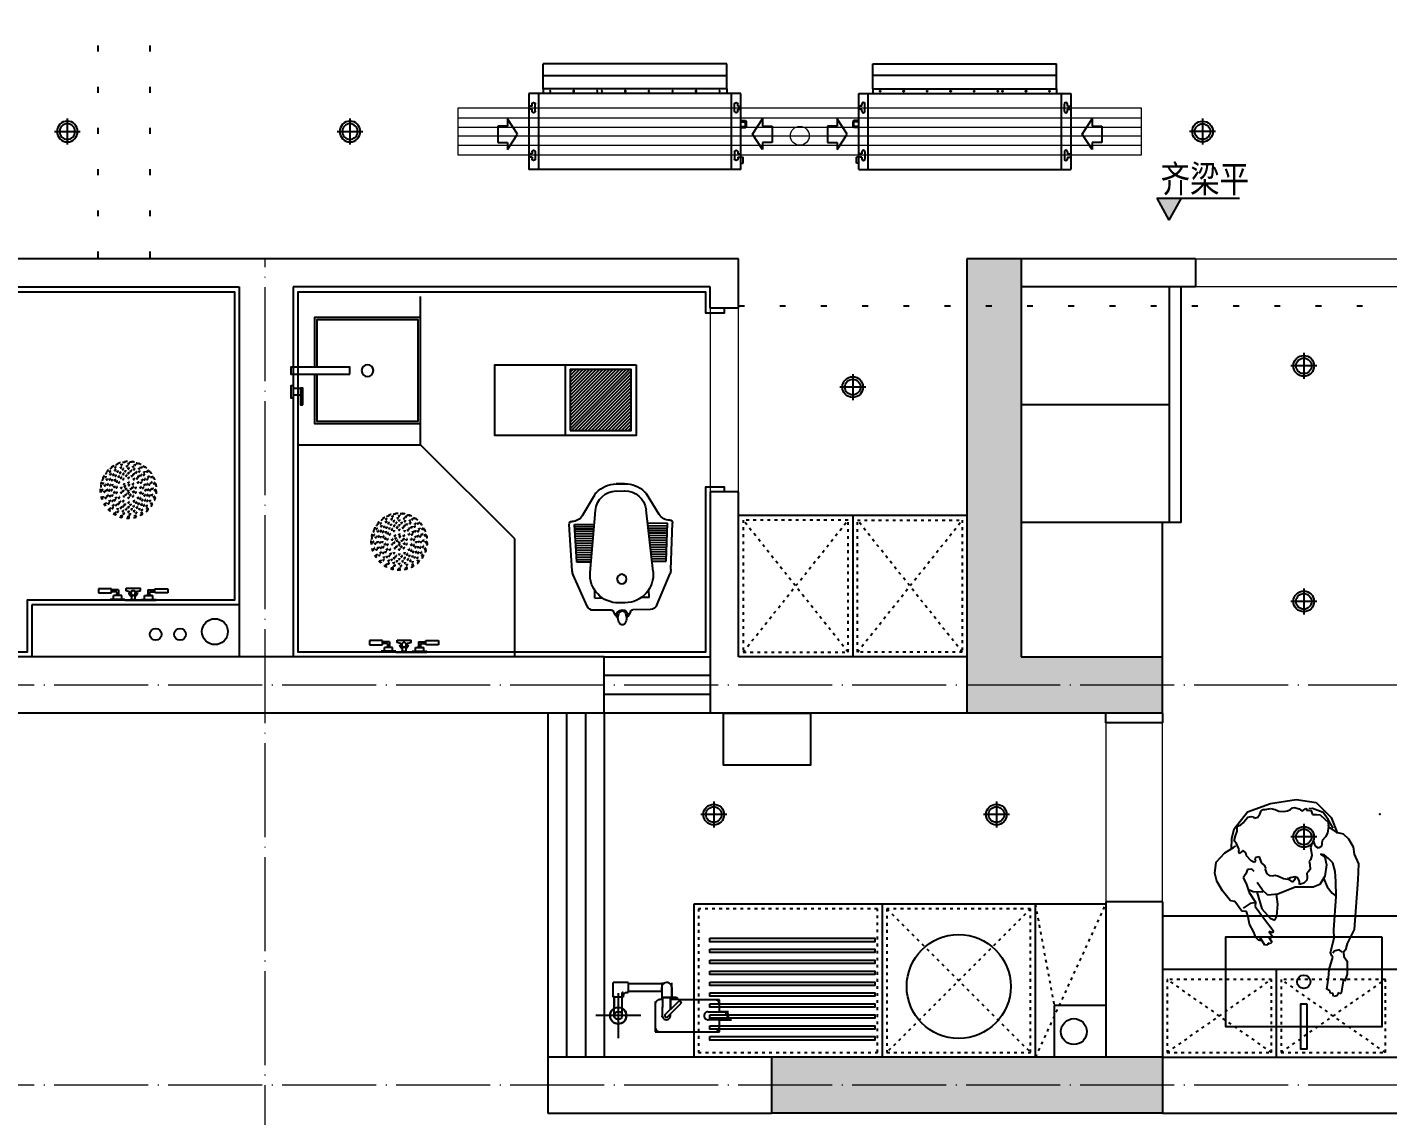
# Model space of a CAD drawing. Header units: inches. Extents: x -50945 to 250244, y -404780 to 18493.
# Drawn here: x 91484 to 97260, y -18956 to -14334 of the extents above; entities that cross this region are included whole.
import ezdxf

# ---------------------------------------------------------------- set-up
doc = ezdxf.new("R2010")
doc.units = ezdxf.units.IN
doc.header["$MEASUREMENT"] = 0
for name, pattern in [('ACAD_ISO03W100', [30, 12, -18]), ('ACAD_ISO07W100', [3.5, 0.5, -3]), ('DOTE', [2.42, 2, -0.2, 0.02, -0.2]), ('iGo户型优化31', [0.35, 0.25, -0.1])]:
    doc.linetypes.add(name, pattern=pattern)
for name, color, linetype in [('D-ARCHI', 250, 'Continuous'), ('EVH 立面填充', 8, 'Continuous'), ('IBS-003-建筑窗框', 3, 'Continuous'), ('IBS-050-建筑文字标注', 50, 'Continuous'), ('IBS-182-原建筑非承重墙', 150, 'Continuous'), ('IBS-200-原建筑承重墙柱', 200, 'Continuous'), ('IBS-22-原建筑梁体', 22, 'Continuous'), ('IBS-63-原建筑窗', 63, 'Continuous'), ('IDS-030-造型完成面(看线)', 30, 'Continuous'), ('IDS-040-固定高家具', 40, 'Continuous'), ('IFF-31-卫浴洁具', 31, 'Continuous'), ('IFF-51-活动家具', 51, 'Continuous'), ('iGo户型优化', 7, 'Continuous'), ('IRC-022-天花设备', 22, 'Continuous'), ('IRC-2-天花灯具', 2, 'Continuous')]:
    doc.layers.add(name, color=color, linetype=linetype)
for name, color, linetype, lineweight in [('墙体', 9, 'Continuous', 25), ('天棚材质标注', 2, 'Continuous', 5), ('门', 65, 'Continuous', 13)]:
    doc.layers.add(name, color=color, linetype=linetype, lineweight=lineweight)
doc.styles.add('-宋体', font='', dxfattribs={"width": 0.8})
doc.styles.get('-宋体').set_extended_font_data('SimSun')

# ---------------------------------------------------------------- blocks, each defined once
blk = doc.blocks.new('11')
at = {"layer": 'IBS-182-原建筑非承重墙'}
for p, q in [((140567.3, -1080.2), (140567.1, -1131.5)), ((140567.3, -1080.2), (140567.1, -1131.5)), ((140840.5, -1081), (140567.3, -1080.2)), ((140575.7, -1080.3), (140567.3, -1080.2)), ((140820, -1080.9), (140587.7, -1080.3)), ((140820, -1080.9), (140587.7, -1080.3)), ((140840.5, -1081), (140820, -1080.9)), ((140840.2, -1209.1), (140840.5, -1081)), ((140840.5, -1101.4), (140840.5, -1081)), ((140996.6, -1245.4), (140997.1, -1054.1)), ((140567.1, -1131.5), (140516.4, -1131.3)), ((140535.4, -1131.4), (140527.6, -1131.4)), ((140567.1, -1131.5), (140535.4, -1131.4)), ((140567.1, -1131.5), (140535.4, -1131.4)), ((140567.2, -1100.7), (140567.1, -1131.5)), ((140567.1, -1131.5), (140614.9, -1131.6)), ((140787.9, -1144.5), (140727.7, -1204.5)), ((140797.1, -1153.8), (140736.8, -1213.7)), ((140775.4, -1157), (140787.9, -1144.5)), ((140775.4, -1149.1), (140775.4, -1157)), ((140775.4, -1149.1), (140775.4, -1157)), ((140775.4, -1149.1), (140775.4, -1157)), ((140809.4, -1217.5), (140809.6, -1149.2)), ((140809.4, -1227.1), (140809.6, -1149.2)), ((140809.6, -1144.6), (140809.6, -1149.2)), ((140809.6, -1149.2), (140809.6, -1144.6)), ((140840.2, -1197.1), (140840.5, -1101.4)), ((140840.2, -1209.1), (140840.5, -1101.4)), ((140901.2, -1149.5), (141092.5, -1150)), ((140979.8, -1149.7), (140979.6, -1227.6)), ((141013.9, -1149.8), (141013.7, -1227.7)), ((140528, -1165.5), (140567, -1165.6)), ((140528, -1165.5), (140567, -1165.6)), ((140567, -1165.6), (140535.3, -1165.5)), ((140567, -1165.6), (140566.9, -1196.4)), ((140567, -1165.6), (140566.9, -1216.9)), ((140567, -1165.6), (140566.9, -1196.4)), ((140566.9, -1208.4), (140566.9, -1216.9)), ((140614.8, -1165.8), (140567, -1165.6)), ((140775.4, -1157), (140727.7, -1204.5)), ((140736.8, -1213.7), (140727.7, -1204.5)), ((140727.7, -1204.5), (140736.8, -1213.7)), ((140736.8, -1213.7), (140775.4, -1175.4)), ((140736.8, -1213.7), (140775.4, -1175.4)), ((140775.4, -1175.4), (140775.2, -1227)), ((140775.3, -1217.4), (140775.4, -1175.4)), ((140775.4, -1175.4), (140775.3, -1217.4)), ((140979.7, -1180.1), (140979.5, -1248.1)), ((140979.7, -1180.1), (140979.6, -1227.6)), ((141013.7, -1227.7), (141013.9, -1180.2)), ((141013.7, -1227.7), (141013.9, -1180.2)), ((140566.9, -1216.9), (140769.8, -1217.4)), ((140566.9, -1216.9), (140587.4, -1216.9)), ((140587.4, -1216.9), (140775.3, -1217.4)), ((140587.4, -1216.9), (140740.4, -1217.3)), ((140750, -1226.9), (140736.8, -1213.7)), ((140740.4, -1217.3), (140750, -1226.9)), ((140775.2, -1227), (140750, -1226.9)), ((140750, -1226.9), (140769.8, -1227)), ((140769.8, -1217.4), (140769.6, -1288.5)), ((140769.7, -1268.6), (140769.6, -1288.5)), ((140769.7, -1268.6), (140769.8, -1227)), ((140769.8, -1227), (140769.7, -1268.6)), ((140812.1, -1227.1), (140769.8, -1227)), ((140775.3, -1217.4), (140775.2, -1227)), ((140775.3, -1217.4), (140775.2, -1227)), ((140775.2, -1227), (140809.4, -1227.1)), ((140809.4, -1217.5), (140819.7, -1217.5)), ((140809.4, -1217.5), (140809.4, -1227.1)), ((140812.1, -1251.7), (140812, -1268.8)), ((140812, -1285.8), (140812.1, -1251.7)), ((140812, -1285.8), (140812.1, -1251.7)), ((140812.1, -1251.7), (140812.1, -1220.6)), ((140812.1, -1251.7), (140812.1, -1220.6)), ((140812.1, -1251.7), (140812.1, -1227.1)), ((140812.1, -1251.7), (140954.9, -1251.7)), ((140954.9, -1251.7), (140953, -1251.7)), ((140954.9, -1251.7), (140953, -1251.7)), ((140954.8, -1290.4), (140954.9, -1248.1)), ((140961.8, -1248.1), (140954.9, -1248.1)), ((140954.9, -1250.9), (140954.9, -1251.7)), ((140954.9, -1250.9), (140954.9, -1251.7)), ((140975.4, -1248.1), (140975.5, -1227.6)), ((140975.5, -1234.5), (140975.4, -1248.1)), ((140979.5, -1248.1), (140975.4, -1248.1)), ((140975.4, -1248.1), (140979.5, -1248.1)), ((140975.5, -1234.5), (140975.5, -1227.6)), ((140975.5, -1227.6), (140979.6, -1227.6)), ((140975.5, -1227.6), (141017.8, -1227.7)), ((140979.6, -1227.6), (140975.5, -1227.6)), ((140975.5, -1227.6), (140975.5, -1234.5)), ((140979.5, -1248.1), (140979.6, -1227.6)), ((140979.6, -1227.6), (141013.7, -1227.7)), ((140979.6, -1227.6), (141017.8, -1227.7)), ((141013.7, -1227.7), (141017.8, -1227.7)), ((141017.8, -1227.7), (141013.7, -1227.7)), ((141017.8, -1227.7), (141013.7, -1227.7)), ((141017.8, -1234.6), (141017.7, -1290.5)), ((141017.8, -1234.6), (141017.8, -1227.7)), ((141017.8, -1234.6), (141017.8, -1227.7)), ((141017.8, -1227.7), (141017.8, -1234.6)), ((141017.8, -1234.6), (141017.8, -1227.7)), ((141017.8, -1227.7), (141017.8, -1234.6)), ((140803.1, -1285.8), (140812, -1285.8)), ((140954.8, -1285.8), (140803.3, -1285.8)), ((140803.3, -1285.8), (140812, -1285.8)), ((140954.8, -1290.4), (140981.7, -1290.5)), ((140981.7, -1290.5), (141017.7, -1290.5))]:
    blk.add_line(p, q, dxfattribs=at)
blk.add_circle((140996.9, -1149.8), 34.9, dxfattribs=at)
for start, end in [(0, 180), (0, 180), (180, 240.52169), (180, 240.52169), (299.17603, 0), (299.17603, 0)]:
    blk.add_arc((140996.9, -1149.8), 34.9, start, end, dxfattribs=at)
for centre, major_axis, start_param, end_param in [((140587.7, -1100.8), (-14.5, 14.5), 5.495149, 7.065946), ((140820, -1101.4), (-14.5, -14.5), 2.353557, 3.924353), ((140553.1, -1148.5), (-17.5, -17.5), -1.141223, -0.024085), ((140539.5, -1139.9), (-6.72, -6.72), 4.378011, 6.612288), ((140531.1, -1157), (-6.72, -6.72), 1.236418, 3.470695), ((140614.9, -1148.7), (-12.1, -12.1), 0.78276, 3.924353), ((140792.5, -1149.1), (-12.1, 12.1), 3.924353, 7.065946), ((140792.5, -1149.1), (-4.6, -4.6), 1.568158, 4.709751), ((140996.9, -1149.8), (-12.1, 12.1), 4.709751, 10.992936), ((140587.4, -1196.4), (-14.5, 14.5), 0.78276, 2.353557), ((140819.7, -1197), (-14.5, -14.5), 0.78276, 2.353557), ((140790.8, -1268.7), (-15, 15), 0.78276, 2.986227), ((140790.8, -1268.7), (-15, 15), 2.986227, 3.924353), ((140961.8, -1234.4), (-9.66, 9.66), 2.353557, 3.924353)]:
    blk.add_ellipse(centre, major_axis=major_axis, ratio=1, start_param=start_param, end_param=end_param, dxfattribs=at)
at = {"layer": 'IBS-182-原建筑非承重墙', "extrusion": (0, 0, -1)}
for start_param, end_param in [(5.500425, 7.071221), (5.500425, 7.071221), (3.929629, 5.500425), (3.929629, 5.500425), (2.358832, 3.929629), (2.358832, 3.929629), (7.071221, 8.642018), (7.071221, 8.642018)]:
    blk.add_ellipse((140996.9, -1149.8), major_axis=(-12.1, 12.1), ratio=1, start_param=start_param, end_param=end_param, dxfattribs=at)
blk = doc.blocks.new('A$C4f8d1d60')
at = {"color": 8}
for p, q in [((48.8, 294, 0), (31.2, 294, 0)), ((31.2, 294, 0), (31.2, 239, 0)), ((48.8, 239, 0), (48.8, 294, 0)), ((48.8, 294, 0), (48.8, 294, 0)), ((3.6, 244, 0), (0, 244, 0)), ((0, 182, 0), (0, 244, 0)), ((3.6, 182, 0), (3.6, 244, 0)), ((31.2, 239, 0), (48.8, 239, 0)), ((36, 217, 0), (36, 239, 0)), ((44, 209, 0), (44, 239, 0)), ((3.6, 182, 0), (0, 182, 0)), ((0, 112, 0), (0, 182, 0)), ((3.6, 230.5, 0), (20, 230.5, 0)), ((3.6, 195.5, 0), (20, 195.5, 0)), ((20, 195.5, 0), (20, 230.5, 0)), ((24, 220, 0), (20, 220, 0)), ((24, 206, 0), (20, 206, 0)), ((24, 206, 0), (24, 220, 0)), ((36, 217, 0), (24, 217, 0)), ((44, 209, 0), (24, 209, 0)), ((41, 177.9, 0), (50.8, 177.9, 0)), ((50.8, 117.7, 0), (50.8, 177.9, 0)), ((3.6, 159.5, 0), (0, 159.5, 0)), ((0, 159.5, 0), (0, 134.5, 0)), ((3.6, 134.5, 0), (0, 134.5, 0)), ((3.6, 134.5, 0), (3.6, 159.5, 0)), ((15.4, 154.5, 0), (3.6, 154.5, 0)), ((15.4, 139.5, 0), (3.6, 139.5, 0)), ((31.2, 164.5, 0), (31.2, 159.5, 0)), ((31.2, 159.5, 0), (36.2, 159.5, 0)), ((31.2, 134.5, 0), (31.2, 129.5, 0)), ((31.2, 134.5, 0), (36.2, 134.2, 0)), ((40.5, 117.7, 0), (50.8, 117.7, 0)), ((3.6, 112, 0), (0, 112, 0)), ((0, 112, 0), (0, 50, 0)), ((3.6, 112, 0), (3.6, 50, 0)), ((3.6, 98.5, 0), (20, 98.5, 0)), ((3.6, 63.5, 0), (20, 63.5, 0)), ((20, 98.5, 0), (20, 63.5, 0)), ((24, 88, 0), (20, 88, 0)), ((24, 74, 0), (20, 74, 0)), ((24, 88, 0), (24, 74, 0)), ((44, 85, 0), (24, 85, 0)), ((36, 77, 0), (24, 77, 0)), ((36, 77, 0), (36, 55, 0)), ((44, 85, 0), (44, 55, 0)), ((3.6, 50, 0), (0, 50, 0)), ((31.2, 0, 0), (31.2, 55, 0)), ((31.2, 55, 0), (48.8, 55, 0)), ((48.8, 0, 0), (31.2, 0, 0)), ((48.8, 55, 0), (48.8, 0, 0)), ((48.8, 0, 0), (48.8, 0, 0))]:
    blk.add_line(p, q, dxfattribs=at)
at = {"color": 8, "linetype": 'ACAD_ISO03W100'}
for centre, radius in [((468.8, 126.7, 0), 120), ((468.8, 126.7, 0), 118), ((439.9, 234.9, 0), 3), ((468.8, 238.7, 0), 3), ((475.3, 228.5, 0), 3), ((497.8, 234.9, 0), 3), ((371.8, 182.7, 0), 3), ((383.9, 183.2, 0), 3), ((389.2, 172.7, 0), 3), ((389.6, 205.9, 0), 3), ((401.4, 203.3, 0), 3), ((403.8, 191.8, 0), 3), ((408, 181.7, 0), 3), ((412.8, 223.7, 0), 3), ((422.8, 206.4, 0), 3), ((423.5, 218.1, 0), 3), ((425.9, 196.6, 0), 3), ((426.5, 185, 0), 3), ((432.2, 176.7, 0), 3), ((445, 215.6, 0), 3), ((446.6, 195.2, 0), 3), ((447.4, 205.9, 0), 3), ((448.7, 226.8, 0), 3), ((454.1, 187, 0), 3), ((457.3, 177.4, 0), 3), ((468.8, 218.7, 0), 3), ((468.8, 198.7, 0), 3), ((470.5, 208.7, 0), 3), ((478.3, 188, 0), 3), ((480.4, 177.4, 0), 3), ((491.1, 195.2, 0), 3), ((492.7, 215.6, 0), 3), ((493.6, 204.9, 0), 3), ((501, 179.8, 0), 3), ((501.4, 223.4, 0), 3), ((511.2, 185, 0), 3), ((514.6, 194.8, 0), 3), ((514.8, 206.4, 0), 3), ((524.8, 223.7, 0), 3), ((525.3, 211.7, 0), 3), ((531.9, 179.2, 0), 3), ((533.9, 191.8, 0), 3), ((545.4, 194.2, 0), 3), ((548, 205.9, 0), 3), ((548.5, 172.7, 0), 3), ((560.2, 172, 0), 3), ((565.8, 182.7, 0), 3), ((356.8, 126.7, 0), 3), ((360.7, 155.7, 0), 3), ((367, 133.2, 0), 3), ((372.2, 159.3, 0), 3), ((376.8, 126.7, 0), 3), ((380, 150.6, 0), 3), ((387.5, 116.8, 0), 3), ((387.9, 140.1, 0), 3), ((395, 162.3, 0), 3), ((396.8, 126.7, 0), 3), ((400.4, 149, 0), 3), ((407.6, 136.2, 0), 3), ((410.6, 169.1, 0), 3), ((415.8, 158.9, 0), 3), ((416.8, 126.7, 0), 3), ((422, 149.3, 0), 3), ((436.4, 167.4, 0), 3), ((436.8, 126.7, 0), 3), ((443, 145.6, 0), 3), ((448.2, 134.3, 0), 3), ((450.1, 115.3, 0), 3), ((456.8, 126.7, 0), 3), ((459, 157.2, 0), 3), ((461.8, 147.6, 0), 3), ((468.8, 126.7, 0), 5), ((474.8, 137.1, 0), 3), ((474.8, 116.4, 0), 3), ((478.7, 157.2, 0), 3), ((480.8, 145.2, 0), 3), ((490.7, 128.9, 0), 3), ((494.7, 145.6, 0), 3), ((500.8, 126.7, 0), 3), ((501.3, 167.4, 0), 3), ((515.7, 149.3, 0), 3), ((518.8, 163.4, 0), 3), ((520.8, 126.7, 0), 3), ((527.1, 169.1, 0), 3), ((529.1, 141.5, 0), 3), ((530.1, 117.3, 0), 3), ((537.3, 149, 0), 3), ((540.8, 126.7, 0), 3), ((544.1, 159.3, 0), 3), ((549.8, 113.4, 0), 3), ((550.2, 136.7, 0), 3), ((557.7, 150.6, 0), 3), ((560.8, 126.7, 0), 3), ((568.8, 146.8, 0), 3), ((570.6, 120.3, 0), 3), ((577, 155.7, 0), 3), ((580.8, 126.7, 0), 3), ((360.7, 97.8, 0), 3), ((368.8, 106.7, 0), 3), ((371.8, 70.7, 0), 3), ((377.5, 81.5, 0), 3), ((380, 102.9, 0), 3), ((389.2, 80.7, 0), 3), ((392.3, 59.3, 0), 3), ((393.6, 94.2, 0), 3), ((400.4, 104.5, 0), 3), ((403.8, 61.7, 0), 3), ((405.8, 74.3, 0), 3), ((408.6, 112, 0), 3), ((410.6, 84.4, 0), 3), ((418.8, 90.1, 0), 3), ((422, 104.2, 0), 3), ((423.1, 58.7, 0), 3), ((426.5, 68.5, 0), 3), ((436.4, 86.1, 0), 3), ((436.7, 73.7, 0), 3), ((443, 107.9, 0), 3), ((446.6, 58.3, 0), 3), ((457.3, 76.1, 0), 3), ((459, 96.3, 0), 3), ((459.4, 65.5, 0), 3), ((466.1, 104.9, 0), 3), ((478.7, 96.3, 0), 3), ((480.4, 76.1, 0), 3), ((483.6, 66.5, 0), 3), ((484.2, 111, 0), 3), ((491.1, 58.3, 0), 3), ((494.7, 107.9, 0), 3), ((501.3, 86.1, 0), 3), ((505.5, 76.8, 0), 3), ((511.2, 68.5, 0), 3), ((511.7, 56.9, 0), 3), ((515.7, 104.2, 0), 3), ((521.8, 94.6, 0), 3), ((527.1, 84.4, 0), 3), ((529.7, 71.8, 0), 3), ((533.9, 61.7, 0), 3), ((537.3, 104.5, 0), 3), ((542.7, 91.2, 0), 3), ((548.5, 80.7, 0), 3), ((553.8, 70.3, 0), 3), ((557.7, 102.9, 0), 3), ((565.5, 94.2, 0), 3), ((565.8, 70.7, 0), 3), ((577, 97.8, 0), 3), ((389.6, 47.6, 0), 3), ((412.3, 41.8, 0), 3), ((412.8, 29.8, 0), 3), ((422.8, 47.1, 0), 3), ((436.2, 30.1, 0), 3), ((439.9, 18.6, 0), 3), ((444.1, 48.6, 0), 3), ((445, 37.9, 0), 3), ((462.4, 25, 0), 3), ((467.2, 44.8, 0), 3), ((468.8, 54.7, 0), 3), ((468.8, 34.7, 0), 3), ((468.8, 14.7, 0), 3), ((488.9, 26.7, 0), 3), ((490.3, 47.6, 0), 3), ((492.7, 37.9, 0), 3), ((497.8, 18.6, 0), 3), ((514.1, 35.4, 0), 3), ((514.8, 47.1, 0), 3), ((524.8, 29.8, 0), 3), ((536.2, 50.2, 0), 3), ((548, 47.6, 0), 3)]:
    blk.add_circle(centre, radius, dxfattribs=at)
at = {"color": 8}
blk.add_circle((31.2, 147, 0), 9.39, dxfattribs=at)
for centre, radius, start, end in [((74.7, 159.2, 0), 38.6, 151.01819, 179.60297), ((31.2, 147, 0), 17.5, 89.99388, 154.61694), ((31.2, 147, 0), 17.5, 205.37081, 269.99388), ((31.2, 147, 0), 12.5, 89.99388, 269.99388), ((63.6, 132.7, 0), 27.5, 176.83262, 212.95443)]:
    blk.add_arc(centre, radius, start, end, dxfattribs=at)
blk = doc.blocks.new('抖音iGo户型优化-0721')
at = {"layer": 'IFF-31-卫浴洁具', "ltscale": 100}
for p, q in [((23051.6, -200812.2), (22992.6, -200945.2)), ((23154.8, -200795.4), (23079.4, -200794.4)), ((23084.4, -200846.4), (23083.9, -200879.7)), ((23084.4, -200846.4), (23116.3, -200846.8)), ((23213.8, -200826.2), (23185.7, -200825.8)), ((23321, -200797.7), (23245.6, -200796.7)), ((23314.6, -200849.5), (23282.6, -200849.1)), ((23348.3, -200816.3), (23403.6, -200950.8)), ((23314.6, -200849.5), (23314.1, -200882.9)), ((22988.4, -200962.2), (22975.7, -201159)), ((23064.5, -200955.1), (23087.1, -201218.7)), ((23331.5, -200958.7), (23301.7, -201221.6)), ((23008, -200998.5), (22997.4, -201159)), ((23070, -201019.4), (23006.7, -201018.5)), ((23069.1, -201009.3), (23007.3, -201008.5)), ((23068.8, -200999.3), (23008, -200998.5)), ((23325.4, -201012.9), (23387.2, -201013.7)), ((23326, -201002.9), (23386.8, -201003.7)), ((23386.8, -201003.7), (23393, -201164.5)), ((23407.4, -200967.9), (23414.7, -201165)), ((23075.1, -201079.4), (23002.7, -201078.4)), ((23074.3, -201069.4), (23003.4, -201068.5)), ((23073.4, -201059.4), (23004, -201058.5)), ((23072.6, -201049.4), (23004.7, -201048.5)), ((23071.7, -201039.4), (23005.4, -201038.5)), ((23070.8, -201029.4), (23006, -201028.5)), ((23318.6, -201072.8), (23389.5, -201073.7)), ((23319.7, -201062.8), (23389.1, -201063.7)), ((23320.9, -201052.8), (23388.7, -201053.7)), ((23322, -201042.8), (23388.3, -201043.7)), ((23323.1, -201032.8), (23387.9, -201033.7)), ((23324.3, -201022.8), (23387.6, -201023.7)), ((23079.4, -201129.5), (22999.4, -201128.4)), ((23078.6, -201119.5), (23000.1, -201118.4)), ((23077.7, -201109.5), (23000.7, -201108.4)), ((23076.9, -201099.5), (23001.4, -201098.4)), ((23076, -201089.4), (23002, -201088.4)), ((23311.8, -201132.7), (23391.8, -201133.8)), ((23312.9, -201122.7), (23391.4, -201123.8)), ((23314.1, -201112.7), (23391.1, -201113.8)), ((23315.2, -201102.7), (23390.7, -201103.8)), ((23316.3, -201092.7), (23390.3, -201093.7)), ((23317.5, -201082.8), (23389.9, -201083.7)), ((22997.4, -201159), (23082.1, -201160.2)), ((23081.2, -201149.5), (22998.1, -201148.4)), ((23080.3, -201139.5), (22998.7, -201138.4)), ((23393, -201164.5), (23308.3, -201163.3)), ((23309.5, -201152.6), (23392.6, -201153.8)), ((23310.7, -201142.7), (23392.2, -201143.8)), ((23031.4, -201196.4), (23083.8, -201285.4)), ((23358, -201200.9), (23303.2, -201288.4)), ((23175.5, -201300.9), (23211, -201301.4)), ((23175.1, -201330.9), (23210.6, -201331.4)), ((23210.6, -201331.4), (23175.1, -201330.9))]:
    blk.add_line(p, q, dxfattribs=at)
blk.add_circle((23198.4, -200927.2), 20, dxfattribs=at)
for centre, radius, start, end in [((23200.9, -200746.1), 13.4, 34.04572, 144.38623), ((23154.9, -200785.4), 10, 269.21598, 339.71582), ((23226.7, -200811.9), 66.5, 131.3509, 159.71582), ((23200.5, -200771.2), 25, 179.21598, 359.21598), ((23227, -200762.6), 44.3, 146.67085, 211.76111), ((23200.4, -200778.5), 13.4, 214.04572, 324.38623), ((23174.3, -200761.9), 44.3, 326.67085, 31.76111), ((23173.3, -200811.2), 66.5, 18.71613, 47.08106), ((23245.7, -200786.7), 10, 198.71613, 269.21598), ((23079, -200824.4), 30, 89.21598, 156.07815), ((23184.1, -200945.8), 120, 89.21598, 184.42439), ((23212.2, -200946.2), 120, 354.00757, 89.21598), ((23320.6, -200827.7), 30, 22.35381, 89.21598), ((23038.3, -200965.4), 50, 156.07815, 176.28889), ((23357.4, -200969.8), 50, 2.14307, 22.35381), ((22987.6, -201159.8), 12, 176.28889, 270.6079), ((22988.3, -201221.8), 50, 30.48691, 90.6079), ((23400.4, -201227.4), 50, 87.82405, 147.94505), ((23402.7, -201165.5), 12, 267.82405, 2.14307), ((23176.8, -201211), 90, 184.91056, 269.21598), ((23212.3, -201211.4), 90, 269.21598, 353.5214), ((23126.9, -201260), 50, 210.48691, 224.50672), ((23176.8, -201211), 120, 224.50672, 269.21598), ((23212.3, -201211.4), 120, 269.21598, 313.92524), ((23260.8, -201261.9), 50, 313.92524, 327.94505)]:
    blk.add_arc(centre, radius, start, end, dxfattribs=at)
blk = doc.blocks.new('抖音iGo户型优化-0715')
at = {"layer": 'IFF-31-卫浴洁具'}
for points in [[(13559.5, -200880.3), (13529.5, -200880.3), (13529.5, -200630.3), (13559.5, -200630.3)], [(13659.5, -200640.3), (13609.5, -200640.3), (13609.5, -200630.3), (13659.5, -200630.3)], [(13649.5, -200640.3), (13619.5, -200640.3), (13619.5, -200670.3), (13649.5, -200670.3)], [(13689.5, -200680.6), (13619.5, -200680.6), (13619.5, -200670.6), (13689.5, -200670.6)]]:
    blk.add_lwpolyline(points, close=True, dxfattribs=at)
blk.add_lwpolyline([(13559.5, -200730.3), (13769.5, -200730.3), (13769.5, -201180.3), (13319.5, -201180.3), (13319.5, -200730.3), (13529.5, -200730.3)], dxfattribs=at)
at = {"layer": 'iGo户型优化', "color": 251, "ltscale": 333}
blk.add_lwpolyline([(13559.5, -200740.3), (13759.5, -200740.3), (13759.5, -201170.3), (13329.5, -201170.3), (13329.5, -200740.3), (13529.5, -200740.3)], dxfattribs=at)
at = {"layer": 'iGo户型优化', "color": 7}
blk.add_circle((13544.5, -200955.3), 25, dxfattribs=at)
blk = doc.blocks.new('ewrwrewqewer')
at = {"layer": 'IRC-022-天花设备'}
for p, q in [((1808538.9, 857244.8), (1808538.9, 857567.8)), ((1808538.9, 857267.8), (1808538.9, 857567.8)), ((1809438.9, 857567.8), (1808538.9, 857567.8)), ((1808578.9, 857244.8), (1808578.9, 857567.8)), ((1809398.9, 857567.8), (1809398.9, 857244.8)), ((1809438.9, 857567.8), (1809438.9, 857244.8)), ((1809438.9, 857540.8), (1809448.9, 857540.8)), ((1809448.9, 857540.8), (1809448.9, 857514.8)), ((1808447.8, 857452.6), (1808447.8, 857482.9)), ((1808447.8, 857482.9), (1808490.3, 857417.8)), ((1808552.3, 857514.5), (1808538.9, 857514.5)), ((1808552.3, 857501.1), (1808538.9, 857501.1)), ((1808552.3, 857514.5), (1808552.3, 857522.8)), ((1808552.3, 857492.8), (1808552.3, 857501.1)), ((1808565.6, 857492.8), (1808565.6, 857522.8)), ((1809412.3, 857492.8), (1809412.3, 857522.8)), ((1809425.6, 857514.5), (1809425.6, 857522.8)), ((1809425.6, 857514.5), (1809438.9, 857514.5)), ((1809425.6, 857501.1), (1809438.9, 857501.1)), ((1809425.6, 857492.8), (1809425.6, 857501.1)), ((1809438.9, 857514.8), (1809448.9, 857514.8)), ((1809530.1, 857482.9), (1809487.6, 857417.8)), ((1809530.1, 857452.6), (1809530.1, 857482.9)), ((1808406.2, 857417.8), (1808406.2, 857452.6)), ((1808406.2, 857452.6), (1808447.8, 857452.6)), ((1808406.2, 857383.1), (1808406.2, 857417.8)), ((1808490.3, 857417.8), (1808447.8, 857352.7)), ((1809487.6, 857417.8), (1809530.1, 857352.7)), ((1809571.6, 857452.6), (1809530.1, 857452.6)), ((1809571.6, 857417.8), (1809571.6, 857452.6)), ((1809571.6, 857383.1), (1809571.6, 857417.8)), ((1808447.8, 857383.1), (1808406.2, 857383.1)), ((1808447.8, 857352.7), (1808447.8, 857383.1)), ((1809438.9, 857389.8), (1809458.9, 857389.8)), ((1809438.9, 857384.8), (1809458.9, 857384.8)), ((1809438.9, 857364.8), (1809458.9, 857364.8)), ((1809438.9, 857359.8), (1809458.9, 857359.8)), ((1809458.9, 857389.8), (1809458.9, 857359.8)), ((1809458.9, 857389.8), (1809462.6, 857386.2)), ((1809458.9, 857359.8), (1809462.6, 857363.4)), ((1809462.6, 857386.2), (1809462.6, 857363.4)), ((1809530.1, 857352.7), (1809530.1, 857383.1)), ((1809530.1, 857383.1), (1809571.6, 857383.1)), ((1808552.3, 857311.5), (1808538.9, 857311.5)), ((1808552.3, 857298.1), (1808538.9, 857298.1)), ((1808552.3, 857319.8), (1808552.3, 857311.5)), ((1808552.3, 857298.1), (1808552.3, 857289.8)), ((1808565.6, 857319.8), (1808565.6, 857289.8)), ((1809412.3, 857319.8), (1809412.3, 857289.8)), ((1809425.6, 857319.8), (1809425.6, 857311.5)), ((1809425.6, 857311.5), (1809438.9, 857311.5)), ((1809425.6, 857298.1), (1809438.9, 857298.1)), ((1809425.6, 857298.1), (1809425.6, 857289.8)), ((1809438.9, 857244.8), (1808538.9, 857244.8)), ((1808598.9, 857224.8), (1808598.9, 857244.8)), ((1809378.9, 857224.8), (1809378.9, 857244.8)), ((1809378.9, 857224.8), (1808598.9, 857224.8)), ((1808598.9, 857224.8), (1808598.9, 857118.2)), ((1809378.9, 857224.8), (1809378.9, 857118.2)), ((1808598.9, 857168.6), (1809378.9, 857168.6)), ((1809378.9, 857118.2), (1808598.9, 857118.2))]:
    blk.add_line(p, q, dxfattribs=at)
for centre in [(1808628.9, 857234.8), (1808728.8, 857234.8), (1808828.7, 857234.8), (1808848.6, 857234.8), (1808948.4, 857234.8), (1809048.3, 857234.8), (1809148.2, 857234.8), (1809248.1, 857234.8), (1809348, 857234.8)]:
    blk.add_circle(centre, 2.35, dxfattribs=at)
for centre, start, end in [((1808558.9, 857522.8), 359.99949, 180), ((1809418.9, 857522.8), 0, 180.00051), ((1808558.9, 857492.8), 180, 0.03165), ((1809418.9, 857492.8), 179.96835, 0), ((1808558.9, 857319.8), 359.96835, 180), ((1809418.9, 857319.8), 0, 180.03165), ((1808558.9, 857289.8), 180, 0.00051), ((1809418.9, 857289.8), 179.99949, 0)]:
    blk.add_arc(centre, 6.67, start, end, dxfattribs=at)
blk = doc.blocks.new('A$C2C253EB8')
at = {"layer": 'IRC-2-天花灯具', "color": 250}
for p, q in [((55, 0), (55, 110)), ((0, 55), (110, 55))]:
    blk.add_line(p, q, dxfattribs=at)
at = {"layer": 'IRC-2-天花灯具', "color": 2}
blk.add_ellipse((55, 55), major_axis=(44, 0), ratio=1, start_param=1.571461413961594, end_param=7.85464672114118, dxfattribs=at)
at = {"layer": 'IRC-2-天花灯具', "color": 251}
blk.add_ellipse((55, 55), major_axis=(33, 0), ratio=1, start_param=1.570667, end_param=7.853852, dxfattribs=at)
blk = doc.blocks.new('A$C61603E42')
at = {"layer": '墙体'}
blk.add_hatch(color=256, dxfattribs=at).paths.add_polyline_path([(85.4, 0), (170.8, 156.9), (0, 156.9)])
blk.add_line((0, 156.9), (585.2, 156.9), dxfattribs=at)
for points in [[(0, 156.9), (85.4, 0)], [(170.8, 156.9), (85.4, 0)]]:
    blk.add_lwpolyline(points, dxfattribs=at)

msp = doc.modelspace()

# ---------------------------------------------------------------- hatches: boundary and pattern name
at = {"layer": 'EVH 立面填充'}
h = msp.add_hatch(color=256, dxfattribs=at)
h.dxf.hatch_style = 1
h.paths.add_polyline_path([(96303.65, -17246.79), (96303.65, -17006.79), (95703.65, -17006.79), (95703.65, -15316.79), (95473.65, -15316.79), (95473.65, -17246.79)])
h = msp.add_hatch(color=256, dxfattribs=at)
h.dxf.hatch_style = 1
h.paths.add_polyline_path([(94643.65, -18705.95), (94643.65, -18944.28), (96303.65, -18944.28), (96303.65, -18705.95)])
at = {"layer": 'IRC-2-天花灯具'}
h = msp.add_hatch(dxfattribs=at)
h.set_pattern_fill('ANSI31', color=256, scale=80)
h.paths.add_polyline_path([(94048.65, -15786.79), (93788.65, -15786.79), (93788.65, -16046.79), (94048.65, -16046.79)])

# ---------------------------------------------------------------- linework, layer by layer
at = {"layer": 'D-ARCHI', "color": 251, "linetype": 'DOTE', "lineweight": 5, "ltscale": 200}
for p, q in [((92493.65, -21645.12), (92493.65, -15316.79)), ((103613.95, -17126.79), (83286.69, -17126.79)), ((103613.95, -18825.12), (83286.69, -18825.12))]:
    msp.add_line(p, q, dxfattribs=at)
at = {"layer": 'IBS-003-建筑窗框', "color": 251, "ltscale": 10}
for p, q in [((93933.65, -17006.79), (94383.65, -17006.79)), ((93693.65, -17246.79), (93693.65, -18706.79)), ((94383.65, -17246.79), (93933.65, -17246.79)), ((93933.65, -17246.79), (93933.65, -18706.79))]:
    msp.add_line(p, q, dxfattribs=at)
at = {"layer": 'IBS-182-原建筑非承重墙'}
for p, q in [((94503.65, -15316.79), (90853.65, -15316.79)), ((94503.65, -15526.79), (94503.65, -15316.79)), ((96443.65, -15316.79), (95703.65, -15316.79)), ((96443.65, -15316.79), (96443.65, -15436.79)), ((90683.65, -15436.79), (92383.65, -15436.79)), ((92383.65, -15436.79), (92383.65, -17006.79)), ((94383.65, -15436.79), (92613.65, -15436.79)), ((92613.65, -15436.79), (92613.65, -17006.79)), ((94383.65, -15526.79), (94383.65, -15436.79)), ((96443.65, -15436.79), (95703.65, -15436.79)), ((94503.65, -15526.79), (94383.65, -15526.79)), ((94503.65, -16306.79), (94383.65, -16306.79)), ((94383.65, -16306.79), (94383.65, -17246.79)), ((94503.65, -17006.79), (94503.65, -16306.79)), ((91503.65, -16786.79), (91503.65, -17006.79)), ((92383.65, -16786.79), (91503.65, -16786.79)), ((92613.65, -17006.79), (91233.65, -17006.79)), ((93933.65, -17006.79), (92613.65, -17006.79)), ((93933.65, -17246.79), (93933.65, -17006.79)), ((95473.65, -17006.79), (94503.65, -17006.79)), ((93693.65, -17246.79), (91233.65, -17246.79)), ((93933.65, -17246.79), (93693.65, -17246.79)), ((95473.65, -17246.79), (94383.65, -17246.79)), ((96063.65, -17286.79), (96063.65, -17246.79)), ((96303.65, -17246.79), (96303.65, -17286.79)), ((96303.65, -17286.79), (96063.65, -17286.79)), ((96303.65, -18046.79), (96063.65, -18046.79)), ((96063.65, -18046.79), (96063.65, -18706.79)), ((96303.65, -18046.79), (96303.65, -18706.79)), ((95843.65, -18486.79), (95843.65, -18706.79)), ((96063.65, -18486.79), (95843.65, -18486.79)), ((94643.65, -18706.79), (93693.65, -18706.79)), ((93693.65, -18706.79), (93693.65, -18945.12)), ((96303.65, -18706.79), (98103.65, -18706.79)), ((93693.65, -18945.12), (94643.65, -18945.12)), ((96303.65, -18945.12), (98343.65, -18945.12))]:
    msp.add_line(p, q, dxfattribs=at)
for centre, radius in [((92280.84, -16900.17), 55), ((92029.34, -16911.6), 25), ((92132.68, -16911.6), 25), ((95927.69, -18598.35), 55)]:
    msp.add_circle(centre, radius, dxfattribs=at)
msp.add_point((97226.28, -17675.33), dxfattribs=at)
at = {"layer": 'IBS-200-原建筑承重墙柱', "ltscale": 0.02}
for p, q in [((95473.65, -15316.79), (95473.65, -17246.79)), ((95703.65, -15316.79), (95473.65, -15316.79)), ((95703.65, -15316.79), (95703.65, -17006.79)), ((95703.65, -17006.79), (96303.65, -17006.79)), ((96303.65, -17246.79), (96303.65, -17006.79)), ((96303.65, -17246.79), (95473.65, -17246.79)), ((96303.65, -18706.79), (94643.65, -18706.79)), ((94643.65, -18706.79), (94643.65, -18945.12)), ((96303.65, -18706.79), (96303.65, -18945.12)), ((96303.65, -18945.12), (94643.65, -18945.12))]:
    msp.add_line(p, q, dxfattribs=at)
at = {"layer": 'IBS-22-原建筑梁体', "linetype": 'ACAD_ISO07W100', "ltscale": 50}
for p, q in [((91783.95, -14236.79), (91783.95, -15316.79)), ((92003.95, -14236.79), (92003.95, -15316.79)), ((94503.65, -15516.79), (99913.95, -15516.79))]:
    msp.add_line(p, q, dxfattribs=at)
at = {"layer": 'IBS-63-原建筑窗'}
for p, q in [((94383.65, -17086.79), (93933.65, -17086.79)), ((94383.65, -17166.79), (93933.65, -17166.79)), ((93773.65, -17246.79), (93773.65, -18706.79)), ((93853.65, -17246.79), (93853.65, -18706.79))]:
    msp.add_line(p, q, dxfattribs=at)
at = {"layer": 'IDS-030-造型完成面(看线)'}
for points in [[(90683.65, -15376.79), (90663.65, -15376.79), (90663.65, -15456.79), (92363.65, -15456.79), (92363.65, -16766.79), (91483.65, -16766.79), (91483.65, -16986.79), (89823.65, -16986.79), (89823.65, -15566.79), (89923.65, -15566.79), (89923.65, -15376.79), (89903.65, -15376.79)], [(94443.65, -16306.79), (94443.65, -16286.79), (94363.65, -16286.79), (94363.65, -16986.79), (92633.65, -16986.79), (92633.65, -15456.79), (94363.65, -15456.79), (94363.65, -15546.79), (94443.65, -15546.79), (94443.65, -15526.79)]]:
    msp.add_lwpolyline(points, dxfattribs=at)
at = {"layer": 'IDS-040-固定高家具'}
for p, q in [((95473.65, -16406.79), (94503.65, -16406.79)), ((94988.65, -16406.79), (94988.65, -17006.79)), ((96063.65, -18056.79), (94313.65, -18056.79)), ((94313.65, -18056.79), (94313.65, -18706.79)), ((95113.65, -18056.79), (95113.65, -18706.79)), ((95763.65, -18056.79), (95763.65, -18706.79)), ((96303.65, -18333.8), (97715.41, -18333.8)), ((96786.98, -18333.8), (96786.98, -18706.79))]:
    msp.add_line(p, q, dxfattribs=at)
at = {"layer": 'IDS-040-固定高家具', "linetype": 'ACAD_ISO03W100'}
for p, q in [((94523.65, -16986.79), (94968.65, -16426.79)), ((94968.65, -16986.79), (94523.65, -16426.79)), ((95453.65, -16986.79), (95008.65, -16426.79)), ((95008.65, -16986.79), (95453.65, -16426.79)), ((95743.65, -18076.79), (95133.65, -18686.79)), ((95133.65, -18076.79), (95743.65, -18686.79)), ((95763.65, -18056.79), (95843.65, -18486.79)), ((95765.44, -18706.79), (96063.65, -18056.79)), ((96323.65, -18686.79), (96766.98, -18376.79)), ((96766.98, -18686.79), (96323.65, -18376.79)), ((96806.98, -18686.79), (97250.32, -18376.79)), ((97250.32, -18686.79), (96806.98, -18376.79))]:
    msp.add_line(p, q, dxfattribs=at)
for points in [[(94523.65, -16986.79), (94968.65, -16986.79), (94968.65, -16426.79), (94523.65, -16426.79)], [(95453.65, -16986.79), (95008.65, -16986.79), (95008.65, -16426.79), (95453.65, -16426.79)], [(94333.65, -18686.79), (95093.65, -18686.79), (95093.65, -18076.79), (94333.65, -18076.79)], [(95133.65, -18686.79), (95743.65, -18686.79), (95743.65, -18076.79), (95133.65, -18076.79)], [(96323.65, -18686.79), (96766.98, -18686.79), (96766.98, -18376.79), (96323.65, -18376.79)], [(96806.98, -18686.79), (97250.32, -18686.79), (97250.32, -18376.79), (96806.98, -18376.79)]]:
    msp.add_lwpolyline(points, close=True, dxfattribs=at)
at = {"layer": 'IDS-040-固定高家具'}
for points in [[(94439.54, -17246.79), (94809.54, -17246.79), (94809.54, -17466.79), (94439.54, -17466.79)], [(94381.99, -18202.17), (95082.71, -18202.17), (95082.71, -18216.56), (94381.99, -18216.56)], [(94381.99, -18248.56), (95082.71, -18248.56), (95082.71, -18262.96), (94381.99, -18262.96)], [(94381.99, -18294.95), (95082.71, -18294.95), (95082.71, -18309.35), (94381.99, -18309.35)], [(94381.99, -18341.34), (95082.71, -18341.34), (95082.71, -18355.74), (94381.99, -18355.74)], [(94381.99, -18387.73), (95082.71, -18387.73), (95082.71, -18402.13), (94381.99, -18402.13)], [(94381.99, -18434.12), (95082.71, -18434.12), (95082.71, -18448.52), (94381.99, -18448.52)], [(94381.99, -18480.51), (95082.71, -18480.51), (95082.71, -18494.91), (94381.99, -18494.91)], [(94381.99, -18526.9), (95082.71, -18526.9), (95082.71, -18541.3), (94381.99, -18541.3)], [(94381.99, -18573.29), (95082.71, -18573.29), (95082.71, -18587.69), (94381.99, -18587.69)], [(94381.99, -18619.69), (95082.71, -18619.69), (95082.71, -18634.08), (94381.99, -18634.08)]]:
    msp.add_lwpolyline(points, close=True, dxfattribs=at)
msp.add_circle((95438.65, -18406.79), 220.91, dxfattribs=at)
at = {"layer": 'IFF-31-卫浴洁具', "ltscale": 0.02}
for p, q in [((93153.65, -16106.79), (93153.65, -15476.79)), ((92633.65, -16106.79), (93153.65, -16106.79)), ((93553.65, -16506.79), (93153.65, -16106.79)), ((93553.65, -17006.79), (93553.65, -16506.79))]:
    msp.add_line(p, q, dxfattribs=at)
for points in [[(97236.15, -18196.79), (96571.15, -18196.79), (96571.15, -18576.79), (97236.15, -18576.79)], [(96917.9, -18481.79), (96889.4, -18481.79), (96889.4, -18671.79), (96917.9, -18671.79)]]:
    msp.add_lwpolyline(points, close=True, dxfattribs=at)
msp.add_circle((96903.65, -18386.79), 28.5, dxfattribs=at)
at = {"layer": 'IFF-51-活动家具'}
for p, q in [((96333.65, -16436.79), (96333.65, -15436.79)), ((96383.65, -16436.79), (96383.65, -15436.79)), ((96333.65, -15936.79), (95703.65, -15936.79)), ((96383.65, -16436.79), (95703.65, -16436.79)), ((96303.65, -17006.79), (96303.65, -16436.79)), ((96303.65, -18106.79), (97503.65, -18106.79))]:
    msp.add_line(p, q, dxfattribs=at)
at = {"layer": 'iGo户型优化', "color": 251}
for p, q in [((96762.43, -17630.46), (96870.85, -17613.35)), ((96870.85, -17613.35), (96956.46, -17625.41)), ((96607.46, -17738.07), (96664.45, -17665.11)), ((96664.45, -17665.11), (96762.43, -17630.46)), ((96708.14, -17687.18), (96716.6, -17674.72)), ((96716.6, -17674.72), (96722.99, -17660.84)), ((96722.99, -17660.84), (96731.05, -17655.69)), ((96731.05, -17655.69), (96740.09, -17655.78)), ((96740.09, -17655.78), (96762.76, -17651.46)), ((96762.76, -17651.46), (96781.52, -17655.11)), ((96781.52, -17655.11), (96797.47, -17662.92)), ((96797.47, -17662.92), (96819.39, -17664.17)), ((96819.39, -17664.17), (96835.08, -17661.18)), ((96835.08, -17661.18), (96846.61, -17655.36)), ((96846.61, -17655.36), (96856.08, -17648.13)), ((96856.08, -17648.13), (96864.79, -17646.47)), ((96864.79, -17646.47), (96883.89, -17651.87)), ((96883.89, -17651.87), (96890.12, -17656.11)), ((96890.12, -17656.11), (96896.68, -17662.09)), ((96896.68, -17662.09), (96907.89, -17654.53)), ((96907.89, -17654.53), (96912.45, -17650.05)), ((96912.45, -17650.05), (96917.27, -17656.36)), ((96917.27, -17656.36), (96915.86, -17658.44)), ((96915.86, -17658.44), (96926.98, -17659.93)), ((96940.18, -17651.58), (96925.68, -17652.91)), ((96926.98, -17659.93), (96933.96, -17658.6)), ((96933.96, -17658.6), (96941.1, -17677.13)), ((96985.8, -17667.72), (96940.18, -17651.58)), ((96941.1, -17677.13), (96957.13, -17675.89)), ((96956.46, -17625.41), (97020.1, -17689.57)), ((96957.13, -17675.89), (96973.81, -17678.13)), ((97007.39, -17697.31), (96985.8, -17667.72)), ((96616.24, -17726.4), (96626.7, -17724.41)), ((96618.32, -17727.81), (96616.24, -17726.4)), ((96620.73, -17730.97), (96618.32, -17727.81)), ((96620.24, -17747.34), (96620.73, -17730.97)), ((96626.7, -17724.41), (96636.83, -17720.67)), ((96636.83, -17720.67), (96645.96, -17711.69)), ((96645.96, -17711.69), (96656.17, -17698.9)), ((96656.17, -17698.9), (96666.71, -17687.85)), ((96666.71, -17687.85), (96680.66, -17685.19)), ((96680.66, -17685.19), (96690.04, -17687.02)), ((96690.04, -17687.02), (96694.53, -17691.59)), ((96694.53, -17691.59), (96708.14, -17687.18)), ((96973.81, -17678.13), (96993.5, -17696.08)), ((96993.5, -17696.08), (97006.95, -17709.79)), ((97008.53, -17727.57), (97004.8, -17755.4)), ((97005.44, -17722.03), (97010.17, -17730.49)), ((97006.95, -17709.79), (97008.53, -17727.57)), ((97028.58, -17734.08), (97007.39, -17697.31)), ((97010.17, -17730.49), (97040.72, -17751.28)), ((97020.1, -17689.57), (97047.16, -17757.15)), ((96597.14, -17823.42), (96597.53, -17778.99)), ((96597.53, -17778.99), (96607.46, -17738.07)), ((96608.04, -17787.64), (96613.1, -17766.78)), ((96617.68, -17800.27), (96608.04, -17787.64)), ((96613.1, -17766.78), (96620.24, -17747.34)), ((96981.9, -17786.9), (96979.58, -17812.65)), ((96995.26, -17771.69), (96981.9, -17786.9)), ((97004.8, -17755.4), (96995.26, -17771.69)), ((97040.72, -17751.28), (97070.38, -17758.05)), ((97070.38, -17758.05), (97094.09, -17780.14)), ((97094.09, -17780.14), (97112.91, -17813.81)), ((96531.42, -17878.53), (96568.31, -17839.56)), ((96568.31, -17839.56), (96604.71, -17816.65)), ((96604.71, -17816.65), (96615.16, -17809.06)), ((96627.23, -17821.95), (96617.68, -17800.27)), ((96629.64, -17825.11), (96627.23, -17821.95)), ((96627.48, -17832.76), (96629.64, -17825.11)), ((96629.15, -17841.48), (96627.48, -17832.76)), ((96634.05, -17838.74), (96629.15, -17841.48)), ((96646.66, -17829.1), (96634.05, -17838.74)), ((96657.71, -17839.65), (96646.66, -17829.1)), ((96660.04, -17851.87), (96657.71, -17839.65)), ((96936.49, -17804.59), (96931.51, -17816.39)), ((96931.51, -17816.39), (96934.51, -17832.1)), ((96934.51, -17832.1), (96938.17, -17851.29)), ((96946.7, -17791.8), (96936.49, -17804.59)), ((96950.77, -17803.68), (96946.7, -17791.8)), ((96954.18, -17812.07), (96950.77, -17803.68)), ((96966.3, -17818.8), (96954.18, -17812.07)), ((96979.58, -17812.65), (96966.3, -17818.8)), ((96975.34, -17845.35), (96993.67, -17857.83)), ((96990.01, -17847.88), (96975.34, -17845.35)), ((97008.99, -17863.78), (96990.01, -17847.88)), ((97112.91, -17813.81), (97117.08, -17844.95)), ((97117.08, -17844.95), (97135.5, -17885.79)), ((96526.22, -17925.65), (96531.42, -17878.53)), ((96680.38, -17873.31), (96660.04, -17851.87)), ((96694.25, -17879.7), (96680.38, -17873.31)), ((96699.89, -17871.39), (96694.25, -17879.7)), ((96699.31, -17858.85), (96696.07, -17870.31)), ((96696.07, -17870.31), (96699.89, -17871.39)), ((96715, -17855.86), (96699.31, -17858.85)), ((96718.41, -17864.25), (96715, -17855.86)), ((96725.55, -17882.78), (96718.41, -17864.25)), ((96738.34, -17893), (96725.55, -17882.78)), ((96742.41, -17904.88), (96738.34, -17893)), ((96741.67, -17910.45), (96742.41, -17904.88)), ((96932.44, -17868.66), (96926.47, -17875.22)), ((96926.47, -17875.22), (96929.13, -17889.18)), ((96929.13, -17889.18), (96931.38, -17910.45)), ((96938.17, -17851.29), (96932.44, -17868.66)), ((96999.87, -17890.35), (96992.97, -17937.8)), ((96993.67, -17857.83), (96999.87, -17890.35)), ((97026.59, -17881.71), (97008.99, -17863.78)), ((97037.19, -17918.72), (97026.59, -17881.71)), ((97135.5, -17885.79), (97132.5, -17953.78)), ((96534.46, -17959.56), (96526.22, -17925.65)), ((96558.34, -18001.14), (96534.46, -17959.56)), ((96658.02, -17928.91), (96646.94, -17945.21)), ((96646.94, -17945.21), (96658.68, -17969.59)), ((96665.02, -17909.83), (96658.02, -17928.91)), ((96682.45, -17908.29), (96665.02, -17909.83)), ((96693.28, -17918.64), (96682.45, -17908.29)), ((96748.81, -17928.98), (96741.67, -17910.45)), ((96761.27, -17937.45), (96748.81, -17928.98)), ((96768.57, -17937.87), (96761.27, -17937.45)), ((96782.52, -17935.21), (96768.57, -17937.87)), ((96796.06, -17939.86), (96782.52, -17935.21)), ((96817.89, -17950.17), (96796.06, -17939.86)), ((96834.58, -17952.41), (96817.89, -17950.17)), ((96845.79, -17944.85), (96834.58, -17952.41)), ((96835.43, -17948.31), (96834.65, -17948.09)), ((96847.65, -17956.63), (96835.43, -17948.31)), ((96864.97, -17941.19), (96845.79, -17944.85)), ((96857.84, -17963.56), (96847.65, -17956.63)), ((96864.76, -17953.37), (96857.84, -17963.56)), ((96867.93, -17942.12), (96864.76, -17953.37)), ((96878.5, -17945.85), (96864.97, -17941.19)), ((96869.96, -17941.52), (96867.93, -17942.12)), ((96884.98, -17960.88), (96878.5, -17945.85)), ((96885.57, -17973.43), (96884.98, -17960.88)), ((96916.36, -17954.9), (96904.41, -17968.03)), ((96922.25, -17919.42), (96916.27, -17925.99)), ((96916.27, -17925.99), (96917.85, -17943.77)), ((96917.85, -17943.77), (96916.36, -17954.9)), ((96931.38, -17910.45), (96922.25, -17919.42)), ((96992.97, -17937.8), (96971.47, -17973.83)), ((96987.28, -17947.33), (97003.49, -17983.7)), ((97039.89, -17960.79), (97037.19, -17918.72)), ((97041.38, -18024.38), (97039.89, -17960.79)), ((97132.5, -17953.78), (97117.66, -18164.18)), ((96592.8, -18042.47), (96558.34, -18001.14)), ((96658.68, -17969.59), (96666.34, -17991.19)), ((96666.34, -17991.19), (96671.32, -18007.98)), ((96688.42, -18004.72), (96669.03, -17996)), ((96671.32, -18007.98), (96698.62, -18048.91)), ((96729.39, -18005.78), (96688.42, -18004.72)), ((96704.09, -18005.13), (96725.34, -18077.52)), ((96727.76, -17997.22), (96705.84, -17965.92)), ((96751.47, -18019.32), (96727.76, -17997.22)), ((96793.18, -18014.92), (96751.47, -18019.32)), ((96794.17, -18057.31), (96788.23, -18015.44)), ((96867.21, -17984.84), (96793.18, -18014.92)), ((96943.37, -17984.51), (96867.21, -17984.84)), ((96904.41, -17968.03), (96885.57, -17973.43)), ((96971.47, -17973.83), (96943.37, -17984.51)), ((97003.49, -17983.7), (97024.43, -18009.86)), ((97024.43, -18009.86), (97041.36, -18023.79)), ((96611.21, -18046.05), (96592.8, -18042.47)), ((96640.22, -18086.65), (96611.21, -18046.05)), ((96659.2, -18065.29), (96646.82, -18074.75)), ((96676.71, -18054.86), (96659.2, -18065.29)), ((96693.81, -18051.6), (96676.71, -18054.86)), ((96698.62, -18048.91), (96696.75, -18067.01)), ((96696.75, -18067.01), (96732.52, -18115.19)), ((96725.34, -18077.52), (96761.2, -18116.82)), ((96789.62, -18107.85), (96794.17, -18057.31)), ((97031.24, -18166.47), (97041.38, -18024.38)), ((96660.02, -18088.2), (96640.22, -18086.65)), ((96668.01, -18111.52), (96660.02, -18088.2)), ((96673.88, -18142.33), (96668.01, -18111.52)), ((96732.52, -18115.19), (96773.02, -18169.56)), ((96761.2, -18116.82), (96780.58, -18125.54)), ((96780.58, -18125.54), (96789.62, -18107.85)), ((96691, -18176.33), (96673.88, -18142.33)), ((96700.7, -18199.31), (96691, -18176.33)), ((96715.77, -18194.67), (96721.07, -18213.17)), ((96738.67, -18231.11), (96715.77, -18194.67)), ((96755.92, -18172.82), (96770.1, -18191.41)), ((96772.94, -18178.45), (96755.92, -18172.82)), ((96770.1, -18191.41), (96768.31, -18200.62)), ((96773.02, -18169.56), (96772.94, -18178.45)), ((97032.63, -18201.68), (97031.24, -18166.47)), ((97117.66, -18164.18), (97088.44, -18224.75)), ((96711.54, -18209.67), (96700.7, -18199.31)), ((96721.07, -18213.17), (96711.54, -18209.67)), ((96750.97, -18230.54), (96738.67, -18231.11)), ((96751.37, -18223.36), (96750.97, -18230.54)), ((96760.58, -18225.16), (96751.37, -18223.36)), ((96755.36, -18197.77), (96768.15, -18218.39)), ((96768.31, -18200.62), (96755.36, -18197.77)), ((96768.15, -18218.39), (96760.58, -18225.16)), ((97017.74, -18263.07), (97032.63, -18201.68)), ((97054.4, -18250.76), (97030.78, -18257.04)), ((97068.65, -18260.46), (97054.4, -18250.76)), ((97081.03, -18251), (97072.4, -18261.52)), ((97088.44, -18224.75), (97081.03, -18251)), ((97011.98, -18335.13), (97026.79, -18282.63)), ((97022.07, -18276.44), (97017.74, -18263.07)), ((97026.79, -18282.63), (97022.07, -18276.44)), ((97030.78, -18257.04), (97026.95, -18264.86)), ((97072.4, -18261.52), (97073.95, -18278.97)), ((97073.95, -18278.97), (97088.46, -18299.26)), ((97088.46, -18299.26), (97088.31, -18354.29)), ((97008.25, -18371.33), (97011.98, -18335.13)), ((97088.31, -18354.29), (97078.14, -18384.62)), ((97001.34, -18418.77), (97008.25, -18371.33)), ((97014.94, -18425.05), (97001.34, -18418.77)), ((97017.23, -18437.03), (97014.94, -18425.05)), ((97072.76, -18375), (97063, -18435.4)), ((97078.14, -18384.62), (97072.76, -18375)), ((97027.49, -18435.08), (97017.23, -18437.03)), ((97030.1, -18448.77), (97027.49, -18435.08)), ((97043.78, -18446.16), (97030.1, -18448.77)), ((97051.76, -18432.22), (97043.78, -18446.16)), ((97056.49, -18438.42), (97051.76, -18432.22)), ((97063, -18435.4), (97056.49, -18438.42))]:
    msp.add_line(p, q, dxfattribs=at)
at = {"layer": 'IRC-2-天花灯具'}
msp.add_line((93768.65, -16066.79), (93768.65, -15766.79), dxfattribs=at)
for points in [[(94068.65, -15766.79), (94068.65, -16066.79), (93468.65, -16066.79), (93468.65, -15766.79)], [(93788.65, -16046.79), (94048.65, -16046.79), (94048.65, -15786.79), (93788.65, -15786.79)]]:
    msp.add_lwpolyline(points, close=True, dxfattribs=at)
at = {"layer": '天棚材质标注', "color": 1}
for p, q in [((93313.95, -14718.62), (96213.95, -14718.62)), ((93313.95, -14758.62), (96213.95, -14758.62)), ((93313.95, -14794.95), (96213.95, -14794.95)), ((93313.95, -14834.95), (96213.95, -14834.95))]:
    msp.add_line(p, q, dxfattribs=at)
msp.add_lwpolyline([(93313.95, -14676.79), (96213.95, -14676.79), (96213.95, -14876.79), (93313.95, -14876.79)], close=True, dxfattribs=at)
msp.add_circle((94763.95, -14794.95), 40, dxfattribs=at)
at = {"layer": '门', "color": 8, "lineweight": 5}
msp.add_line((96303.65, -18046.79), (96063.65, -18046.79), dxfattribs=at)
for points in [[(96443.65, -15316.79), (98023.65, -15316.79), (98023.65, -15436.79), (96443.65, -15436.79)], [(94383.65, -16306.79), (94503.65, -16306.79), (94503.65, -15526.79), (94383.65, -15526.79)], [(96063.65, -18046.79), (96303.65, -18046.79), (96303.65, -17286.79), (96063.65, -17286.79)]]:
    msp.add_lwpolyline(points, close=True, dxfattribs=at)

# ---------------------------------------------------------------- block references
at = {"color": 7, "linetype": 'iGo户型优化31', "xscale": -1, "rotation": 90}
msp.add_blockref('抖音iGo户型优化-0715', (-108026.62, -2247.34), dxfattribs=at)
at = {"layer": 'IBS-050-建筑文字标注', "color": 160, "linetype": 'ByBlock', "xscale": 0.6, "yscale": 0.6, "zscale": 0.6}
msp.add_blockref('A$C61603E42', (96280.12, -15153.53), dxfattribs=at)
at = {"layer": 'IBS-182-原建筑非承重墙', "rotation": 180}
msp.add_blockref('11', (234989.88, -19680.02), dxfattribs=at)
at = {"layer": 'IFF-31-卫浴洁具', "ltscale": 0.02, "xscale": -1}
for name, p, rotation in [('A$C4f8d1d60', (91786.65, -16766.79, 0), 270), ('抖音iGo户型优化-0721', (70809.33, -217604), 180), ('A$C4f8d1d60', (92936.65, -16986.79, 0), 270)]:
    msp.add_blockref(name, p, dxfattribs=dict(at, rotation=rotation))
at = {"layer": 'IRC-022-天花设备', "color": 250, "xscale": -1, "rotation": 180}
msp.add_blockref('ewrwrewqewer', (-1714924.97, 842629.52), dxfattribs=at)
at = {"layer": 'IRC-022-天花设备', "color": 250, "rotation": 180}
msp.add_blockref('ewrwrewqewer', (1904452.88, 842629.52), dxfattribs=at)
at = {"layer": 'IRC-2-天花灯具', "xscale": -1, "rotation": 180}
for p in [(91599.1, -14721.79), (92799.1, -14721.79)]:
    msp.add_blockref('A$C2C253EB8', p, dxfattribs=at)
at = {"layer": 'IRC-2-天花灯具', "rotation": 180}
for p in [(96528.8, -14721.79), (96958.65, -15716.79), (95043.65, -15806.79), (96958.65, -16716.79), (94453.65, -17621.79), (95653.65, -17621.79), (96958.65, -17716.79)]:
    msp.add_blockref('A$C2C253EB8', p, dxfattribs=at)

# ---------------------------------------------------------------- texts
at = {"layer": 'IBS-050-建筑文字标注', "linetype": 'ByBlock', "insert": (96483.5, -14984.13), "char_height": 115, "width": 1928.1715, "attachment_point": 5, "style": '-宋体'}
msp.add_mtext('{\\fArial Unicode MS|b0|i0|c134|p0;齐梁平}', dxfattribs=at)

doc.saveas('drawing.dxf')
